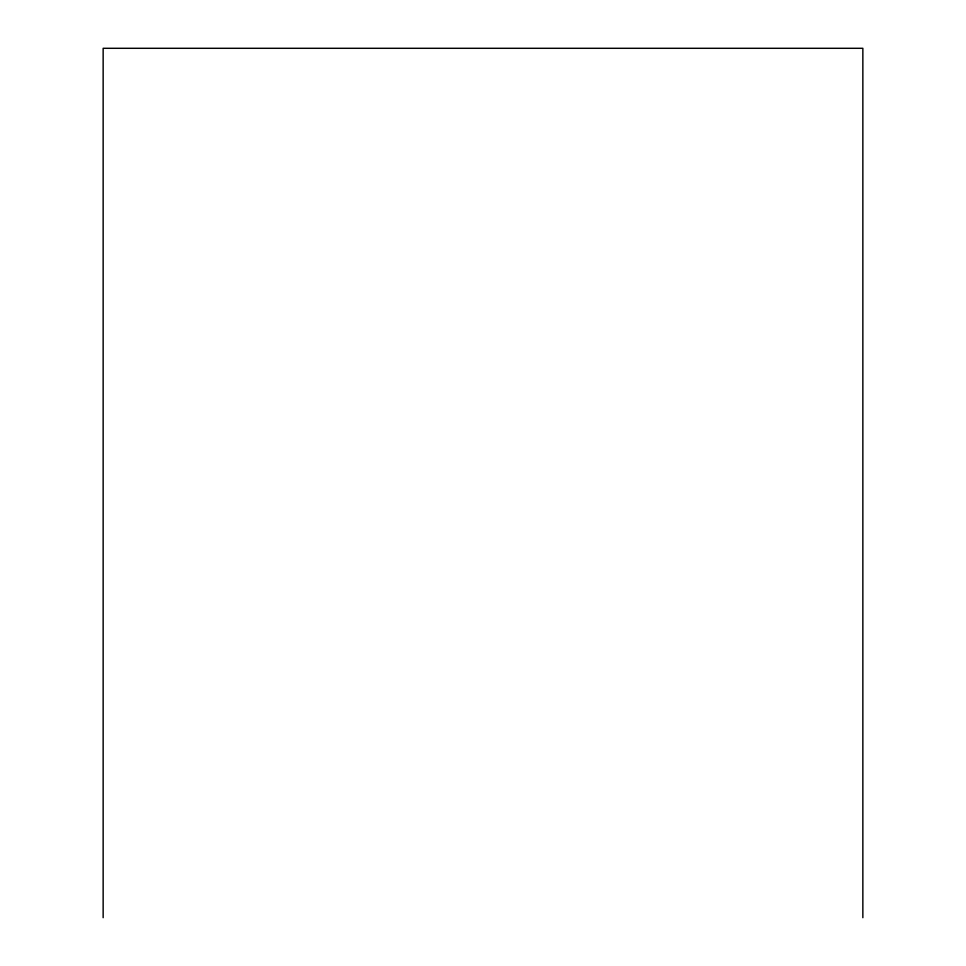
<?xml version="1.0" encoding="UTF-8"?>
<svg xmlns="http://www.w3.org/2000/svg" width="966" height="966" viewBox="0 0 966 966"><rect width="100%" height="100%" fill="white"/><g stroke="black" fill="none" stroke-linecap="round" stroke-linejoin="round"><path stroke-width="1.45" d="M862.855 917.7L862.855 48.3L103.145 48.3L103.145 917.7"/></g></svg>
